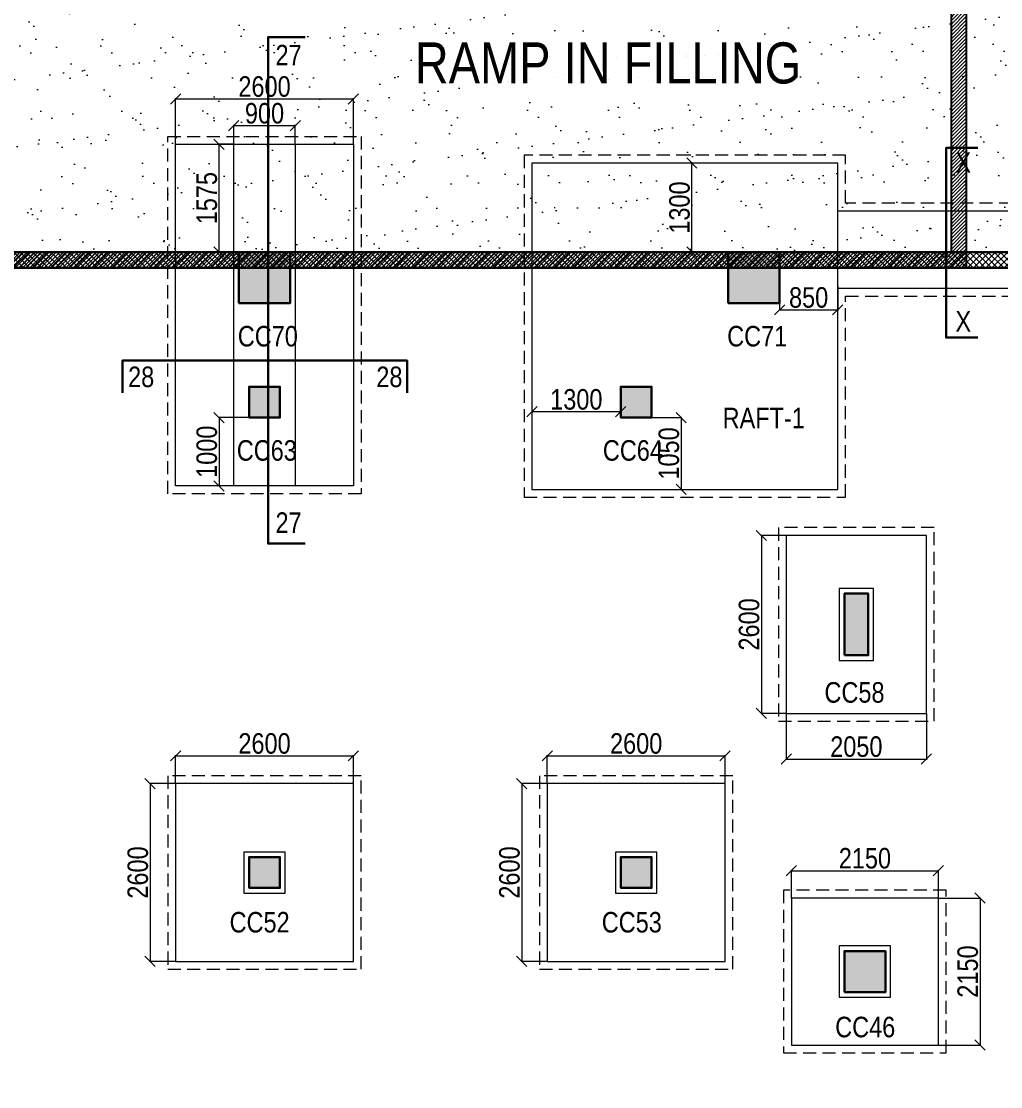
# Model space of a CAD drawing. Header units: millimetres. Extents: x 1112055 to 3390982, y -148532 to 766891.
# Drawn here: x 1960740 to 1975063, y 355322 to 370898 of the extents above; entities that cross this region are included whole.
import ezdxf

# ---------------------------------------------------------------- set-up
doc = ezdxf.new("R2010")
doc.units = ezdxf.units.MM
doc.header["$PDMODE"] = 35
doc.header["$PDSIZE"] = -25
doc.linetypes.add('Hidden', pattern=[9.525, 6.35, -3.175])
for name, color, linetype, lineweight in [('A_COL', 5, 'Continuous', 25), ('A_COL BASEMENT', 1, 'Continuous', 25), ('A_R.C.C', 5, 'Continuous', 25), ('B COL. NO.', 3, 'Continuous', 20), ('B FINAL COLUMN', 1, 'Continuous', 30), ('B FOOTING', 49, 'Continuous', 20), ('B FOOTING DIM', 234, 'Continuous', 9), ('B HATCH', 250, 'Continuous', 0), ('B P.C.C', 251, 'Continuous', 0), ('B TITLE BLOCK', 250, 'Continuous', 0), ('EXCAVATION LINE', 236, 'Continuous', 30)]:
    doc.layers.add(name, color=color, linetype=linetype, lineweight=lineweight)
for name, color, linetype, lineweight, true_color in [('A_COL HATCH', 7, 'Continuous', 0, 0xc0c0c0), ('A_R.C.C HATCH', 7, 'Continuous', 0, 0xc0c0c0), ('B Pedestal', 7, 'Continuous', 9, 0x5c8948), ('B-COL HT', 7, 'Continuous', 0, 0x4e4f45)]:
    doc.layers.add(name, color=color, linetype=linetype, lineweight=lineweight, true_color=true_color)
doc.styles.add('SWINC', font='swissc.ttf')
doc.dimstyles.new('BHOOMI', dxfattribs={"dimtxt": 230, "dimasz": 150, "dimexe": 10, "dimexo": 0, "dimgap": 25, "dimtad": 1, "dimdec": 0, "dimzin": 0, "dimdsep": 46, "dimtxsty": 'SWINC', "dimblk": 'OBLIQUE', "dimcen": 0.09, "dimclrd": 250, "dimclre": 250, "dimclrt": 256, "dimaunit": 1, "dimadec": 3, "dimazin": 0, "dimtfac": 1, "dimtdec": 0, "dimtofl": 0, "dimtmove": 1, "dimatfit": 3, "dimfxl": 100, "dimtolj": 1, "dimtzin": 0, "dimlwd": 9, "dimlwe": 5, "dimarcsym": 0})

# ---------------------------------------------------------------- blocks, each defined once
blk = doc.blocks.new('A$C4824')
at = {"layer": 'A_R.C.C HATCH'}
h = blk.add_hatch(dxfattribs=at)
h.set_pattern_fill('ANSI31', color=256, scale=300, style=0)
h.set_pattern_definition([(45, (33068.957, -102038.65), (-26.516504, 26.516504), [])])
h.paths.add_polyline_path([(37226, 109791), (32724, 109791), (32724, 109205), (0, 109205), (0, 0), (50920, 0), (50920, 39880), (63550, 39880), (63550, 113021), (37226, 112559)])
h.paths.add_polyline_path([(48260, 112523), (44975, 112465), (44975, 109245), (48260, 109244)], flags=16)
h.paths.add_polyline_path([(42405, 109791), (42405, 112420), (37456, 112333), (37456, 109791)], flags=0)
h.paths.add_polyline_path([(42635, 106355), (44065, 106355), (44065, 112449), (42635, 112424)], flags=0)
h.paths.add_polyline_path([(44745, 112461), (44282, 112453), (44282, 99895), (28740, 99895), (28740, 100125), (44065, 100125), (44065, 106125), (28740, 106125), (28740, 106355), (42405, 106355), (42405, 109561), (32954, 109561), (32954, 108975), (230, 108975), (230, 230), (50690, 230), (50690, 40110), (63320, 40110), (63320, 109014), (44745, 109015)], flags=16)
h.paths.add_polyline_path([(55920, 109244), (48490, 109244), (48490, 112527), (55920, 112657)], flags=16)
h.paths.add_polyline_path([(63320, 109244), (63320, 112787), (56145, 112661), (56145, 109244)], flags=16)
at = {"layer": 'A_R.C.C'}
blk.add_lwpolyline([(44745, 112461), (44282, 112453), (44282, 99895), (28740, 99895), (28740, 100125), (44065, 100125), (44065, 106125), (28740, 106125), (28740, 106355), (42405, 106355), (42405, 109561), (32954, 109561), (32954, 108975), (230, 108975), (230, 230), (50690, 230), (50690, 40110), (63320, 40110), (63320, 109014), (44745, 109015)], close=True, dxfattribs=at)
blk = doc.blocks.new('A$C9881')
at = {"layer": 'A_COL HATCH'}
for points in [[(21995, -8200), (21995, -8650), (21545, -8650), (21545, -8200)], [(27430, -8200), (27430, -8650), (26980, -8650), (26980, -8200)], [(21995, -15077.5), (21995, -15527.5), (21545, -15527.5), (21545, -15077.5)], [(27430, -15077.5), (27430, -15527.5), (26980, -15527.5), (26980, -15077.5)]]:
    blk.add_hatch(color=256, dxfattribs=at).paths.add_polyline_path(points)
at = {"layer": 'A_COL BASEMENT'}
for points in [[(21995, -8200), (21995, -8650), (21545, -8650), (21545, -8200)], [(27430, -8200), (27430, -8650), (26980, -8650), (26980, -8200)], [(21995, -15077.5), (21995, -15527.5), (21545, -15527.5), (21545, -15077.5)], [(27430, -15077.5), (27430, -15527.5), (26980, -15527.5), (26980, -15077.5)]]:
    blk.add_lwpolyline(points, close=True, dxfattribs=at)
blk = doc.blocks.new('A$C17056')
at = {"layer": 'A_COL HATCH'}
for points in [[(-29905, -7350), (-29905, -6600), (-29155, -6600), (-29155, -7350)], [(-22750, -7350), (-22750, -6600), (-22000, -6600), (-22000, -7350)], [(-21050, -12495), (-21050, -11595), (-20700, -11595), (-20700, -12495)], [(-21050, -17420), (-21050, -16820), (-20450, -16820), (-20450, -17420)]]:
    blk.add_hatch(color=256, dxfattribs=at).paths.add_polyline_path(points)
at = {"layer": 'A_COL'}
for points in [[(-29905, -7350), (-29905, -6600), (-29155, -6600), (-29155, -7350)], [(-22750, -7350), (-22750, -6600), (-22000, -6600), (-22000, -7350)], [(-21050, -12495), (-21050, -11595), (-20700, -11595), (-20700, -12495)], [(-21050, -17420), (-21050, -16820), (-20450, -16820), (-20450, -17420)]]:
    blk.add_lwpolyline(points, close=True, dxfattribs=at)
blk = doc.blocks.new('A$C4b8f6dbc')
at = {"layer": 'A_COL'}
for name, p in [('A$C17056', (63550, 115195)), ('A$C9881', (12250, 114825))]:
    blk.add_blockref(name, p, dxfattribs=at)
at = {"layer": 'A_R.C.C'}
blk.add_blockref('A$C4824', (0, 8470), dxfattribs=at)
blk = doc.blocks.new('_Oblique')
at = {"color": 0, "linetype": 'ByBlock', "lineweight": -2}
blk.add_line((-0.5, -0.5), (0.5, 0.5), dxfattribs=at)
blk = doc.blocks.new('*D2073')
at = {"layer": 'B FOOTING DIM', "color": 250, "lineweight": 5, "ltscale": 0.5, "transparency": 16777216}
for p, q in [((1972002, 358080), (1972002, 358490)), ((1972002, 358480), (1974152, 358480)), ((1974152, 358080), (1974152, 358490))]:
    blk.add_line(p, q, dxfattribs=at)
at = {"layer": 'Defpoints', "color": 0, "lineweight": 30, "ltscale": 0.5, "transparency": 16777216}
for p in [(1974152, 358480), (1972002, 358080), (1974152, 358080)]:
    blk.add_point(p, dxfattribs=at)
at = {"layer": 'B FOOTING DIM', "color": 250, "lineweight": 5, "ltscale": 0.5, "transparency": 16777216, "xscale": 150, "yscale": 150, "zscale": 150, "rotation": 180}
blk.add_blockref('_Oblique', (1972002, 358480), dxfattribs=at)
at = {"layer": 'B FOOTING DIM', "color": 250, "lineweight": 5, "ltscale": 0.5, "transparency": 16777216, "xscale": 150, "yscale": 150, "zscale": 150}
blk.add_blockref('_Oblique', (1974152, 358480), dxfattribs=at)
at = {"layer": 'B FOOTING DIM', "ltscale": 0.5, "transparency": 16777216, "insert": (1973077, 358660), "char_height": 300, "attachment_point": 5, "style": 'SWINC'}
blk.add_mtext('\\A1;2150', dxfattribs=at)
blk = doc.blocks.new('*D2074')
at = {"layer": 'B FOOTING DIM', "color": 250, "lineweight": 5, "ltscale": 0.5, "transparency": 16777216}
for p, q in [((1974152, 358080), (1974772, 358080)), ((1974762, 358080), (1974762, 355930)), ((1974152, 355930), (1974772, 355930))]:
    blk.add_line(p, q, dxfattribs=at)
at = {"layer": 'Defpoints', "color": 0, "lineweight": 30, "ltscale": 0.5, "transparency": 16777216}
for p in [(1974152, 358080), (1974152, 355930), (1974762, 355930)]:
    blk.add_point(p, dxfattribs=at)
at = {"layer": 'B FOOTING DIM', "color": 250, "lineweight": 5, "ltscale": 0.5, "transparency": 16777216, "xscale": 150, "yscale": 150, "zscale": 150}
for p, rotation in [((1974762, 358080), 90), ((1974762, 355930), 270)]:
    blk.add_blockref('_Oblique', p, dxfattribs=dict(at, rotation=rotation))
at = {"layer": 'B FOOTING DIM', "ltscale": 0.5, "transparency": 16777216, "insert": (1974582, 357005), "char_height": 300, "attachment_point": 5, "rotation": 90, "style": 'SWINC'}
blk.add_mtext('\\A1;2150', dxfattribs=at)
blk = doc.blocks.new('*D2077')
at = {"layer": 'B FOOTING DIM', "color": 250, "lineweight": 5, "ltscale": 0.5, "transparency": 16777216}
for p, q in [((1971927, 363380), (1971554, 363380)), ((1971564, 363380), (1971564, 360780)), ((1971927, 360780), (1971554, 360780))]:
    blk.add_line(p, q, dxfattribs=at)
at = {"layer": 'Defpoints', "color": 0, "lineweight": 30, "ltscale": 0.5, "transparency": 16777216}
for p in [(1971927, 363380), (1971564, 360780), (1971927, 360780)]:
    blk.add_point(p, dxfattribs=at)
at = {"layer": 'B FOOTING DIM', "color": 250, "lineweight": 5, "ltscale": 0.5, "transparency": 16777216, "xscale": 150, "yscale": 150, "zscale": 150}
for p, rotation in [((1971564, 363380), 90), ((1971564, 360780), 270)]:
    blk.add_blockref('_Oblique', p, dxfattribs=dict(at, rotation=rotation))
at = {"layer": 'B FOOTING DIM', "ltscale": 0.5, "transparency": 16777216, "insert": (1971384, 362080), "char_height": 300, "attachment_point": 5, "rotation": 90, "style": 'SWINC'}
blk.add_mtext('\\A1;2600', dxfattribs=at)
blk = doc.blocks.new('*D1824')
at = {"layer": 'B FOOTING DIM', "color": 250, "lineweight": 5, "ltscale": 0.5, "transparency": 16777216}
for p, q in [((1971927, 360780), (1971927, 360102)), ((1973977, 360780), (1973977, 360102)), ((1971927, 360112), (1973977, 360112))]:
    blk.add_line(p, q, dxfattribs=at)
at = {"layer": 'Defpoints', "color": 0, "lineweight": 30, "ltscale": 0.5, "transparency": 16777216}
for p in [(1971927, 360780), (1973977, 360780), (1973977, 360112)]:
    blk.add_point(p, dxfattribs=at)
at = {"layer": 'B FOOTING DIM', "color": 250, "lineweight": 5, "ltscale": 0.5, "transparency": 16777216, "xscale": 150, "yscale": 150, "zscale": 150, "rotation": 180}
blk.add_blockref('_Oblique', (1971927, 360112), dxfattribs=at)
at = {"layer": 'B FOOTING DIM', "color": 250, "lineweight": 5, "ltscale": 0.5, "transparency": 16777216, "xscale": 150, "yscale": 150, "zscale": 150}
blk.add_blockref('_Oblique', (1973977, 360112), dxfattribs=at)
at = {"layer": 'B FOOTING DIM', "ltscale": 0.5, "transparency": 16777216, "insert": (1972952, 360292), "char_height": 300, "attachment_point": 5, "style": 'SWINC'}
blk.add_mtext('\\A1;2050', dxfattribs=at)
blk = doc.blocks.new('*D1816')
at = {"layer": 'B FOOTING DIM', "color": 250, "lineweight": 5, "ltscale": 0.5, "transparency": 16777216}
for p, q in [((1963847, 369100), (1963623, 369100)), ((1963633, 367525), (1963633, 369100)), ((1963922, 367525), (1963623, 367525))]:
    blk.add_line(p, q, dxfattribs=at)
at = {"layer": 'Defpoints', "color": 0, "lineweight": 30, "ltscale": 0.5, "transparency": 16777216}
for p in [(1963633, 369100), (1963847, 369100), (1963922, 367525)]:
    blk.add_point(p, dxfattribs=at)
at = {"layer": 'B FOOTING DIM', "color": 250, "lineweight": 5, "ltscale": 0.5, "transparency": 16777216, "xscale": 150, "yscale": 150, "zscale": 150}
for p, rotation in [((1963633, 369100), 90), ((1963633, 367525), 270)]:
    blk.add_blockref('_Oblique', p, dxfattribs=dict(at, rotation=rotation))
at = {"layer": 'B FOOTING DIM', "ltscale": 0.5, "transparency": 16777216, "insert": (1963454, 368313), "char_height": 300, "attachment_point": 5, "rotation": 90, "style": 'SWINC'}
blk.add_mtext('\\A1;1575', dxfattribs=at)
blk = doc.blocks.new('*D1817')
at = {"layer": 'B FOOTING DIM', "color": 250, "lineweight": 5, "ltscale": 0.5, "transparency": 16777216}
for p, q in [((1964147, 365105), (1963623, 365105)), ((1963633, 365105), (1963633, 364105)), ((1963847, 364105), (1963623, 364105))]:
    blk.add_line(p, q, dxfattribs=at)
at = {"layer": 'Defpoints', "color": 0, "lineweight": 30, "ltscale": 0.5, "transparency": 16777216}
for p in [(1964147, 365105), (1963633, 364105), (1963847, 364105)]:
    blk.add_point(p, dxfattribs=at)
at = {"layer": 'B FOOTING DIM', "color": 250, "lineweight": 5, "ltscale": 0.5, "transparency": 16777216, "xscale": 150, "yscale": 150, "zscale": 150}
for p, rotation in [((1963633, 365105), 90), ((1963633, 364105), 270)]:
    blk.add_blockref('_Oblique', p, dxfattribs=dict(at, rotation=rotation))
at = {"layer": 'B FOOTING DIM', "ltscale": 0.5, "transparency": 16777216, "insert": (1963454, 364605), "char_height": 300, "attachment_point": 5, "rotation": 90, "style": 'SWINC'}
blk.add_mtext('\\A1;1000', dxfattribs=at)
blk = doc.blocks.new('*D2007')
at = {"layer": 'B FOOTING DIM', "color": 250, "lineweight": 5, "ltscale": 0.5, "transparency": 16777216}
for p, q in [((1963847, 369100), (1963847, 369383)), ((1963847, 369373), (1964747, 369373)), ((1964747, 369100), (1964747, 369383))]:
    blk.add_line(p, q, dxfattribs=at)
at = {"layer": 'Defpoints', "color": 0, "lineweight": 30, "ltscale": 0.5, "transparency": 16777216}
for p in [(1964747, 369373), (1963847, 369100), (1964747, 369100)]:
    blk.add_point(p, dxfattribs=at)
at = {"layer": 'B FOOTING DIM', "color": 250, "lineweight": 5, "ltscale": 0.5, "transparency": 16777216, "xscale": 150, "yscale": 150, "zscale": 150, "rotation": 180}
blk.add_blockref('_Oblique', (1963847, 369373), dxfattribs=at)
at = {"layer": 'B FOOTING DIM', "color": 250, "lineweight": 5, "ltscale": 0.5, "transparency": 16777216, "xscale": 150, "yscale": 150, "zscale": 150}
blk.add_blockref('_Oblique', (1964747, 369373), dxfattribs=at)
at = {"layer": 'B FOOTING DIM', "ltscale": 0.5, "transparency": 16777216, "insert": (1964297, 369552), "char_height": 300, "attachment_point": 5, "style": 'SWINC'}
blk.add_mtext('\\A1;900', dxfattribs=at)
blk = doc.blocks.new('*D2008')
at = {"layer": 'B FOOTING DIM', "color": 250, "lineweight": 5, "ltscale": 0.5, "transparency": 16777216}
for p, q in [((1962997, 369100), (1962997, 369774)), ((1962997, 369764), (1965597, 369764)), ((1965597, 369100), (1965597, 369774))]:
    blk.add_line(p, q, dxfattribs=at)
at = {"layer": 'Defpoints', "color": 0, "lineweight": 30, "ltscale": 0.5, "transparency": 16777216}
for p in [(1965597, 369764), (1962997, 369100), (1965597, 369100)]:
    blk.add_point(p, dxfattribs=at)
at = {"layer": 'B FOOTING DIM', "color": 250, "lineweight": 5, "ltscale": 0.5, "transparency": 16777216, "xscale": 150, "yscale": 150, "zscale": 150, "rotation": 180}
blk.add_blockref('_Oblique', (1962997, 369764), dxfattribs=at)
at = {"layer": 'B FOOTING DIM', "color": 250, "lineweight": 5, "ltscale": 0.5, "transparency": 16777216, "xscale": 150, "yscale": 150, "zscale": 150}
blk.add_blockref('_Oblique', (1965597, 369764), dxfattribs=at)
at = {"layer": 'B FOOTING DIM', "ltscale": 0.5, "transparency": 16777216, "insert": (1964297, 369943), "char_height": 300, "attachment_point": 5, "style": 'SWINC'}
blk.add_mtext('\\A1;2600', dxfattribs=at)
blk = doc.blocks.new('*D2030')
at = {"layer": 'B FOOTING DIM', "color": 250, "lineweight": 5, "ltscale": 0.5, "transparency": 16777216}
for p, q in [((1962997, 359753), (1962997, 360169)), ((1962997, 360159), (1965597, 360159)), ((1965597, 359753), (1965597, 360169))]:
    blk.add_line(p, q, dxfattribs=at)
at = {"layer": 'Defpoints', "color": 0, "lineweight": 30, "ltscale": 0.5, "transparency": 16777216}
for p in [(1965597, 360159), (1962997, 359753), (1965597, 359753)]:
    blk.add_point(p, dxfattribs=at)
at = {"layer": 'B FOOTING DIM', "color": 250, "lineweight": 5, "ltscale": 0.5, "transparency": 16777216, "xscale": 150, "yscale": 150, "zscale": 150, "rotation": 180}
blk.add_blockref('_Oblique', (1962997, 360159), dxfattribs=at)
at = {"layer": 'B FOOTING DIM', "color": 250, "lineweight": 5, "ltscale": 0.5, "transparency": 16777216, "xscale": 150, "yscale": 150, "zscale": 150}
blk.add_blockref('_Oblique', (1965597, 360159), dxfattribs=at)
at = {"layer": 'B FOOTING DIM', "ltscale": 0.5, "transparency": 16777216, "insert": (1964297, 360338), "char_height": 300, "attachment_point": 5, "style": 'SWINC'}
blk.add_mtext('\\A1;2600', dxfattribs=at)
blk = doc.blocks.new('*D2031')
at = {"layer": 'B FOOTING DIM', "color": 250, "lineweight": 5, "ltscale": 0.5, "transparency": 16777216}
for p, q in [((1962997, 359753), (1962614, 359753)), ((1962624, 359753), (1962624, 357153)), ((1962997, 357153), (1962614, 357153))]:
    blk.add_line(p, q, dxfattribs=at)
at = {"layer": 'Defpoints', "color": 0, "lineweight": 30, "ltscale": 0.5, "transparency": 16777216}
for p in [(1962997, 359753), (1962624, 357153), (1962997, 357153)]:
    blk.add_point(p, dxfattribs=at)
at = {"layer": 'B FOOTING DIM', "color": 250, "lineweight": 5, "ltscale": 0.5, "transparency": 16777216, "xscale": 150, "yscale": 150, "zscale": 150}
for p, rotation in [((1962624, 359753), 90), ((1962624, 357153), 270)]:
    blk.add_blockref('_Oblique', p, dxfattribs=dict(at, rotation=rotation))
at = {"layer": 'B FOOTING DIM', "ltscale": 0.5, "transparency": 16777216, "insert": (1962445, 358453), "char_height": 300, "attachment_point": 5, "rotation": 90, "style": 'SWINC'}
blk.add_mtext('\\A1;2600', dxfattribs=at)
blk = doc.blocks.new('*D2032')
at = {"layer": 'B FOOTING DIM', "color": 250, "lineweight": 5, "ltscale": 0.5, "transparency": 16777216}
for p, q in [((1968432, 359753), (1968432, 360169)), ((1968432, 360159), (1971032, 360159)), ((1971032, 359753), (1971032, 360169))]:
    blk.add_line(p, q, dxfattribs=at)
at = {"layer": 'Defpoints', "color": 0, "lineweight": 30, "ltscale": 0.5, "transparency": 16777216}
for p in [(1971032, 360159), (1968432, 359753), (1971032, 359753)]:
    blk.add_point(p, dxfattribs=at)
at = {"layer": 'B FOOTING DIM', "color": 250, "lineweight": 5, "ltscale": 0.5, "transparency": 16777216, "xscale": 150, "yscale": 150, "zscale": 150, "rotation": 180}
blk.add_blockref('_Oblique', (1968432, 360159), dxfattribs=at)
at = {"layer": 'B FOOTING DIM', "color": 250, "lineweight": 5, "ltscale": 0.5, "transparency": 16777216, "xscale": 150, "yscale": 150, "zscale": 150}
blk.add_blockref('_Oblique', (1971032, 360159), dxfattribs=at)
at = {"layer": 'B FOOTING DIM', "ltscale": 0.5, "transparency": 16777216, "insert": (1969732, 360338), "char_height": 300, "attachment_point": 5, "style": 'SWINC'}
blk.add_mtext('\\A1;2600', dxfattribs=at)
blk = doc.blocks.new('*D2033')
at = {"layer": 'B FOOTING DIM', "color": 250, "lineweight": 5, "ltscale": 0.5, "transparency": 16777216}
for p, q in [((1968432, 359753), (1968049, 359753)), ((1968059, 359753), (1968059, 357153)), ((1968432, 357153), (1968049, 357153))]:
    blk.add_line(p, q, dxfattribs=at)
at = {"layer": 'Defpoints', "color": 0, "lineweight": 30, "ltscale": 0.5, "transparency": 16777216}
for p in [(1968432, 359753), (1968059, 357153), (1968432, 357153)]:
    blk.add_point(p, dxfattribs=at)
at = {"layer": 'B FOOTING DIM', "color": 250, "lineweight": 5, "ltscale": 0.5, "transparency": 16777216, "xscale": 150, "yscale": 150, "zscale": 150}
for p, rotation in [((1968059, 359753), 90), ((1968059, 357153), 270)]:
    blk.add_blockref('_Oblique', p, dxfattribs=dict(at, rotation=rotation))
at = {"layer": 'B FOOTING DIM', "ltscale": 0.5, "transparency": 16777216, "insert": (1967880, 358453), "char_height": 300, "attachment_point": 5, "rotation": 90, "style": 'SWINC'}
blk.add_mtext('\\A1;2600', dxfattribs=at)
blk = doc.blocks.new('*D1835')
at = {"layer": 'B FOOTING DIM', "color": 250, "lineweight": 5, "ltscale": 0.5, "transparency": 16777216}
for p, q in [((1968207, 365314), (1968207, 365180)), ((1969507, 365330), (1969507, 365180)), ((1969507, 365190), (1968207, 365190))]:
    blk.add_line(p, q, dxfattribs=at)
at = {"layer": 'Defpoints', "color": 0, "lineweight": 30, "ltscale": 0.5, "transparency": 16777216}
for p in [(1968207, 365314), (1969507, 365330), (1968207, 365190)]:
    blk.add_point(p, dxfattribs=at)
at = {"layer": 'B FOOTING DIM', "color": 250, "lineweight": 5, "ltscale": 0.5, "transparency": 16777216, "xscale": 150, "yscale": 150, "zscale": 150, "rotation": 180}
blk.add_blockref('_Oblique', (1968207, 365190), dxfattribs=at)
at = {"layer": 'B FOOTING DIM', "color": 250, "lineweight": 5, "ltscale": 0.5, "transparency": 16777216, "xscale": 150, "yscale": 150, "zscale": 150}
blk.add_blockref('_Oblique', (1969507, 365190), dxfattribs=at)
at = {"layer": 'B FOOTING DIM', "ltscale": 0.5, "transparency": 16777216, "insert": (1968857, 365369), "char_height": 300, "attachment_point": 5, "style": 'SWINC'}
blk.add_mtext('\\A1;1300', dxfattribs=at)
blk = doc.blocks.new('*D1836')
at = {"layer": 'B FOOTING DIM', "color": 250, "lineweight": 5, "ltscale": 0.5, "transparency": 16777216}
for p, q in [((1971829, 367025), (1971829, 366670)), ((1972679, 367019), (1972679, 366670)), ((1971829, 366680), (1972679, 366680))]:
    blk.add_line(p, q, dxfattribs=at)
at = {"layer": 'Defpoints', "color": 0, "lineweight": 30, "ltscale": 0.5, "transparency": 16777216}
for p in [(1971829, 367025), (1972679, 367019), (1972679, 366680)]:
    blk.add_point(p, dxfattribs=at)
at = {"layer": 'B FOOTING DIM', "color": 250, "lineweight": 5, "ltscale": 0.5, "transparency": 16777216, "xscale": 150, "yscale": 150, "zscale": 150, "rotation": 180}
blk.add_blockref('_Oblique', (1971829, 366680), dxfattribs=at)
at = {"layer": 'B FOOTING DIM', "color": 250, "lineweight": 5, "ltscale": 0.5, "transparency": 16777216, "xscale": 150, "yscale": 150, "zscale": 150}
blk.add_blockref('_Oblique', (1972679, 366680), dxfattribs=at)
at = {"layer": 'B FOOTING DIM', "ltscale": 0.5, "transparency": 16777216, "insert": (1972254, 366859), "char_height": 300, "attachment_point": 5, "style": 'SWINC'}
blk.add_mtext('\\A1;850', dxfattribs=at)
blk = doc.blocks.new('*D1837')
at = {"layer": 'B FOOTING DIM', "color": 250, "lineweight": 5, "ltscale": 0.5, "transparency": 16777216}
for p, q in [((1969957, 365105), (1970400, 365105)), ((1970390, 365105), (1970390, 364055)), ((1969957, 364055), (1970400, 364055))]:
    blk.add_line(p, q, dxfattribs=at)
at = {"layer": 'Defpoints', "color": 0, "lineweight": 30, "ltscale": 0.5, "transparency": 16777216}
for p in [(1969957, 365105), (1969957, 364055), (1970390, 364055)]:
    blk.add_point(p, dxfattribs=at)
at = {"layer": 'B FOOTING DIM', "color": 250, "lineweight": 5, "ltscale": 0.5, "transparency": 16777216, "xscale": 150, "yscale": 150, "zscale": 150}
for p, rotation in [((1970390, 365105), 90), ((1970390, 364055), 270)]:
    blk.add_blockref('_Oblique', p, dxfattribs=dict(at, rotation=rotation))
at = {"layer": 'B FOOTING DIM', "ltscale": 0.5, "transparency": 16777216, "insert": (1970211, 364580), "char_height": 300, "attachment_point": 5, "rotation": 90, "style": 'SWINC'}
blk.add_mtext('\\A1;1050', dxfattribs=at)
blk = doc.blocks.new('*D1838')
at = {"layer": 'B FOOTING DIM', "color": 250, "lineweight": 5, "ltscale": 0.5, "transparency": 16777216}
for p, q in [((1971079, 368825), (1970536, 368825)), ((1970546, 367525), (1970546, 368825)), ((1971079, 367525), (1970536, 367525))]:
    blk.add_line(p, q, dxfattribs=at)
at = {"layer": 'Defpoints', "color": 0, "lineweight": 30, "ltscale": 0.5, "transparency": 16777216}
for p in [(1970546, 368825), (1971079, 368825), (1971079, 367525)]:
    blk.add_point(p, dxfattribs=at)
at = {"layer": 'B FOOTING DIM', "color": 250, "lineweight": 5, "ltscale": 0.5, "transparency": 16777216, "xscale": 150, "yscale": 150, "zscale": 150}
for p, rotation in [((1970546, 368825), 90), ((1970546, 367525), 270)]:
    blk.add_blockref('_Oblique', p, dxfattribs=dict(at, rotation=rotation))
at = {"layer": 'B FOOTING DIM', "ltscale": 0.5, "transparency": 16777216, "insert": (1970367, 368175), "char_height": 300, "attachment_point": 5, "rotation": 90, "style": 'SWINC'}
blk.add_mtext('\\A1;1300', dxfattribs=at)

msp = doc.modelspace()

# ---------------------------------------------------------------- hatches: boundary and pattern name
at = {"layer": 'B HATCH'}
h = msp.add_hatch(dxfattribs=at)
h.set_pattern_fill('ANSI37', color=250, scale=20, style=0)
h.set_pattern_definition([(45, (108475.24, -141945.74), (-44.9012806, 44.9012806), []), (135, (108475.24, -141945.74), (-44.9012806, -44.9012806), [])])
h.paths.add_polyline_path([(1959001.9, 367295.1), (1971078.6, 367295.1), (1971078.6, 367525.1), (1959001.9, 367525.1)])
h = msp.add_hatch(dxfattribs=at)
h.set_pattern_fill('ANSI37', color=250, scale=20, style=0)
h.set_pattern_definition([(45, (121226.91, -148175.74), (-44.9012806, 44.9012806), []), (135, (121226.91, -148175.74), (-44.9012806, -44.9012806), [])])
h.paths.add_polyline_path([(1971078.6, 367295.1), (1978910.2, 367295.1), (1978910.2, 367525.1), (1971078.6, 367525.1)])
at = {"layer": 'B-COL HT', "lineweight": 0}
h = msp.add_hatch(color=250, dxfattribs=at)
h.dxf.hatch_style = 1
h.paths.add_polyline_path([(1963921.9, 366775.1), (1964671.9, 366775.1), (1964671.9, 367525.1), (1963921.9, 367525.1)])
h = msp.add_hatch(color=250, dxfattribs=at)
h.dxf.hatch_style = 1
h.paths.add_polyline_path([(1971078.6, 366775.1), (1971828.6, 366775.1), (1971828.6, 367525.1), (1971078.6, 367525.1)])
h = msp.add_hatch(color=250, dxfattribs=at)
h.dxf.hatch_style = 1
h.paths.add_polyline_path([(1964071.9, 365105.1), (1964521.9, 365105.1), (1964521.9, 365555.1), (1964071.9, 365555.1)])
h = msp.add_hatch(color=250, dxfattribs=at)
h.dxf.hatch_style = 1
h.paths.add_polyline_path([(1964071.9, 365105.1), (1964521.9, 365105.1), (1964521.9, 365555.1), (1964071.9, 365555.1)])
h = msp.add_hatch(color=250, dxfattribs=at)
h.dxf.hatch_style = 1
h.paths.add_polyline_path([(1969506.9, 365105.1), (1969956.9, 365105.1), (1969956.9, 365555.1), (1969506.9, 365555.1)])
h = msp.add_hatch(color=250, dxfattribs=at)
h.dxf.hatch_style = 1
h.paths.add_polyline_path([(1969506.9, 365105.1), (1969956.9, 365105.1), (1969956.9, 365555.1), (1969506.9, 365555.1)])
h = msp.add_hatch(color=250, dxfattribs=at)
h.dxf.hatch_style = 1
h.paths.add_polyline_path([(1972776.9, 361630.1), (1973126.9, 361630.1), (1973126.9, 362530.1), (1972776.9, 362530.1)])
h = msp.add_hatch(color=250, dxfattribs=at)
h.dxf.hatch_style = 1
h.paths.add_polyline_path([(1964071.9, 358227.6), (1964521.9, 358227.6), (1964521.9, 358677.6), (1964071.9, 358677.6)])
h = msp.add_hatch(color=250, dxfattribs=at)
h.dxf.hatch_style = 1
h.paths.add_polyline_path([(1964071.9, 358227.6), (1964521.9, 358227.6), (1964521.9, 358677.6), (1964071.9, 358677.6)])
h = msp.add_hatch(color=250, dxfattribs=at)
h.dxf.hatch_style = 1
h.paths.add_polyline_path([(1969506.9, 358227.6), (1969956.9, 358227.6), (1969956.9, 358677.6), (1969506.9, 358677.6)])
h = msp.add_hatch(color=250, dxfattribs=at)
h.dxf.hatch_style = 1
h.paths.add_polyline_path([(1969506.9, 358227.6), (1969956.9, 358227.6), (1969956.9, 358677.6), (1969506.9, 358677.6)])
h = msp.add_hatch(color=250, dxfattribs=at)
h.dxf.hatch_style = 1
h.paths.add_polyline_path([(1972776.9, 356705.1), (1973376.9, 356705.1), (1973376.9, 357305.1), (1972776.9, 357305.1)])
at = {"layer": 'EXCAVATION LINE', "lineweight": 0}
h = msp.add_hatch(dxfattribs=at)
h.set_pattern_fill('AR-SAND', color=250, scale=15)
h.set_pattern_definition([(37.5, (-152133.7, -831.8), (-24.00047, 734.11986), [0, -579.12, 0, -647.7, 0, -619.125]), (7.5, (-152133.7, -831.8), (674.28492, 1075.23765), [0, -312.42, 0, -521.97, 0, -200.025]), (327.5, (-152602.36, -831.8), (1186.48856, 2.15578), [0, -190.5, 0, -685.8, 0, -895.35]), (317.5, (-152602.4, -831.8), (1145.3347, 334.394), [0, -95.25, 0, -449.58, 0, -514.35])])
h.paths.add_polyline_path([(1959001.9, 373525.1), (1978680.2, 373525.1), (1978680.2, 367525.1), (1959001.9, 367525.1)])

# ---------------------------------------------------------------- linework, layer by layer
at = {"color": 6, "lineweight": 30}
for points in [[(1964889.6, 370668.2), (1964349.6, 370668.2), (1964349.6, 363263.2), (1964889.6, 363263.2)], [(1974730.1, 369046.5), (1974264.5, 369046.5), (1974264.5, 366273.2), (1974730.1, 366273.2)], [(1962219.6, 365468.2), (1962219.6, 365938.2), (1966380.7, 365938.2), (1966380.7, 365468.2)]]:
    msp.add_lwpolyline(points, dxfattribs=at)
at = {"layer": 'B FINAL COLUMN', "color": 4, "lineweight": 30}
msp.add_lwpolyline([(1959001.9, 367295.1), (1971078.6, 367295.1), (1971078.6, 367525.1), (1959001.9, 367525.1)], close=True, dxfattribs=at)
at = {"layer": 'B FINAL COLUMN'}
for points in [[(1963921.9, 366775.1), (1964671.9, 366775.1), (1964671.9, 367525.1), (1963921.9, 367525.1)], [(1971078.6, 366775.1), (1971828.6, 366775.1), (1971828.6, 367525.1), (1971078.6, 367525.1)], [(1972776.9, 361630.1), (1973126.9, 361630.1), (1973126.9, 362530.1), (1972776.9, 362530.1)], [(1972776.9, 356705.1), (1973376.9, 356705.1), (1973376.9, 357305.1), (1972776.9, 357305.1)]]:
    msp.add_lwpolyline(points, close=True, dxfattribs=at)
at = {"layer": 'B FINAL COLUMN', "color": 1, "lineweight": 30}
msp.add_lwpolyline([(1971078.6, 367295.1), (1978910.2, 367295.1), (1978910.2, 367525.1), (1971078.6, 367525.1)], close=True, dxfattribs=at)
at = {"layer": 'B FINAL COLUMN', "color": 4}
for points in [[(1964071.9, 365105.1), (1964521.9, 365105.1), (1964521.9, 365555.1), (1964071.9, 365555.1)], [(1969506.9, 365105.1), (1969956.9, 365105.1), (1969956.9, 365555.1), (1969506.9, 365555.1)], [(1964071.9, 358227.6), (1964521.9, 358227.6), (1964521.9, 358677.6), (1964071.9, 358677.6)], [(1969506.9, 358227.6), (1969956.9, 358227.6), (1969956.9, 358677.6), (1969506.9, 358677.6)]]:
    msp.add_lwpolyline(points, close=True, dxfattribs=at)
at = {"layer": 'B FINAL COLUMN', "color": 1}
for points in [[(1964071.9, 365105.1), (1964521.9, 365105.1), (1964521.9, 365555.1), (1964071.9, 365555.1)], [(1969506.9, 365105.1), (1969956.9, 365105.1), (1969956.9, 365555.1), (1969506.9, 365555.1)], [(1964071.9, 358227.6), (1964521.9, 358227.6), (1964521.9, 358677.6), (1964071.9, 358677.6)], [(1969506.9, 358227.6), (1969956.9, 358227.6), (1969956.9, 358677.6), (1969506.9, 358677.6)]]:
    msp.add_lwpolyline(points, close=True, dxfattribs=at)
at = {"layer": 'B FOOTING'}
for p, q in [((1972678.7, 368125.1), (1977060.2, 368125.1)), ((1972678.7, 366995.1), (1977060.2, 366995.1))]:
    msp.add_line(p, q, dxfattribs=at)
for points in [[(1962996.9, 369100.1), (1965596.9, 369100.1), (1965596.9, 364105.1), (1962996.9, 364105.1)], [(1968207.1, 364055), (1972678.7, 364055), (1972678.7, 368825.3), (1968207.1, 368825.3)], [(1971926.9, 360780.1), (1973976.9, 360780.1), (1973976.9, 363380.1), (1971926.9, 363380.1)], [(1962996.9, 357152.6), (1965596.9, 357152.6), (1965596.9, 359752.6), (1962996.9, 359752.6)], [(1968431.9, 357152.6), (1971031.9, 357152.6), (1971031.9, 359752.6), (1968431.9, 359752.6)], [(1972001.9, 355930.1), (1974151.9, 355930.1), (1974151.9, 358080.1), (1972001.9, 358080.1)]]:
    msp.add_lwpolyline(points, close=True, dxfattribs=at)
at = {"layer": 'B P.C.C', "color": 250, "linetype": 'Hidden', "lineweight": 0, "ltscale": 30}
for points in [[(1977965.9, 368740.1), (1976945.2, 368740.1), (1976945.2, 368240.1), (1972793.7, 368240.1), (1972793.7, 368940.3), (1968092.1, 368940.3), (1968092.1, 363940), (1972793.7, 363940), (1972793.7, 366880.1), (1976945.2, 366880.1), (1976945.2, 365560.1), (1980125.2, 365560.1), (1980125.2, 368740.1), (1979325.2, 368740.1), (1979325.2, 372285.1), (1980525.2, 372285.1), (1980525.2, 375215.1), (1961806.9, 375215.1), (1961806.9, 372285.1), (1977965.9, 372285.1)], [(1962881.9, 369215.1), (1965711.9, 369215.1), (1965711.9, 363990.1), (1962881.9, 363990.1)], [(1971811.9, 360665.1), (1974091.9, 360665.1), (1974091.9, 363495.1), (1971811.9, 363495.1)], [(1962881.9, 357037.6), (1965711.9, 357037.6), (1965711.9, 359867.6), (1962881.9, 359867.6)], [(1968316.9, 357037.6), (1971146.9, 357037.6), (1971146.9, 359867.6), (1968316.9, 359867.6)], [(1971886.9, 355815.1), (1974266.9, 355815.1), (1974266.9, 358195.1), (1971886.9, 358195.1)]]:
    msp.add_lwpolyline(points, close=True, dxfattribs=at)
at = {"layer": 'B Pedestal', "color": 87, "lineweight": 9}
for points in [[(1963846.9, 369100.1), (1964746.9, 369100.1), (1964746.9, 364105.1), (1963846.9, 364105.1)], [(1972701.9, 361555.1), (1973201.9, 361555.1), (1973201.9, 362605.1), (1972701.9, 362605.1)], [(1963996.9, 358152.6), (1964596.9, 358152.6), (1964596.9, 358752.6), (1963996.9, 358752.6)], [(1969431.9, 358152.6), (1970031.9, 358152.6), (1970031.9, 358752.6), (1969431.9, 358752.6)], [(1972701.9, 356630.1), (1973451.9, 356630.1), (1973451.9, 357380.1), (1972701.9, 357380.1)]]:
    msp.add_lwpolyline(points, close=True, dxfattribs=at)

# ---------------------------------------------------------------- block references
at = {"layer": 'B FOOTING'}
msp.add_blockref('A$C4b8f6dbc', (1930276.9, 258930.1), dxfattribs=at)

# ---------------------------------------------------------------- texts
at = {"color": 6, "lineweight": 30, "style": 'SWINC'}
for s, p in [('27', (1964458, 370253.7)), ('X', (1974401.2, 368683.7)), ('X', (1974401.2, 366361.4)), ('28', (1962302, 365550.3)), ('28', (1965932, 365550.3)), ('RAFT-1', (1970996.3, 364948.2)), ('27', (1964458, 363418.7))]:
    msp.add_text(s, height=300, dxfattribs=at).set_placement(p)
at = {"layer": 'B COL. NO.', "style": 'SWINC'}
for s, p in [('CC70', (1963906.3, 366144.1)), ('CC71', (1971063, 366144.1)), ('CC63', (1963891.5, 364474.1)), ('CC64', (1969245, 364474.1)), ('CC58', (1972485.7, 360936.2)), ('CC52', (1963786.3, 357576.1)), ('CC53', (1969229, 357576.1)), ('CC46', (1972642.7, 356044.1))]:
    msp.add_text(s, height=300, dxfattribs=at).set_placement(p)
at = {"layer": 'B TITLE BLOCK', "color": 251, "insert": (2074058.6, 356444.4), "char_height": 102.949, "attachment_point": 2, "style": 'SWINC'}
msp.add_mtext_dynamic_manual_height_columns('\\pxsm1,qj;{\\fBankGothic Lt BT|b0|i0|c0|p34;BHOOMI\\P\\ps*,q*;\\fGost|b0|i0|c0|p2;\\H0.8x;- CONSULTANTS -\\C1; }', width=269189.959, gutter_width=0, heights=[37864.6], dxfattribs=at)
at = {"layer": 'EXCAVATION LINE', "color": 75, "style": 'SWINC'}
msp.add_text('RAMP IN FILLING', height=600, dxfattribs=at).set_placement((1966494.4, 369989.6))

# ---------------------------------------------------------------- dimensions: what is measured, and where the dimension line sits
at = {"layer": 'B FOOTING DIM', "color": 250, "ltscale": 0.5}
for base, p1, p2, picture, middle in [((1965596.9, 369763.8), (1962996.9, 369100.1), (1965596.9, 369100.1), '*D2008', (1964296.9, 369943)), ((1964746.9, 369372.9), (1963846.9, 369100.1), (1964746.9, 369100.1), '*D2007', (1964296.9, 369551.9)), ((1972678.7, 366680), (1971828.6, 367025.1), (1972678.7, 367019.2), '*D1836', (1972253.7, 366859)), ((1968207.1, 365189.8), (1969506.9, 365330.1), (1968207.1, 365313.7), '*D1835', (1968857, 365368.8)), ((1973976.9, 360112.5), (1971926.9, 360780.1), (1973976.9, 360780.1), '*D1824', (1972951.9, 360291.7)), ((1974151.9, 358480.5), (1972001.9, 358080.1), (1974151.9, 358080.1), '*D2073', (1973076.9, 358659.7))]:
    dim = msp.add_linear_dim(base=base, p1=p1, p2=p2, dimstyle='BHOOMI', override={"dimtxt": 300, "dimlwd": 5}, dxfattribs=at)
    dim.commit()
    dim.dimension.update_dxf_attribs({"geometry": picture, "text_midpoint": middle})
for base, p1, p2, angle, picture, middle in [((1963633.2, 369100.1), (1963921.9, 367525.1), (1963846.9, 369100.1), 90, '*D1816', (1963454.2, 368312.6)), ((1970545.6, 368825.3), (1971078.6, 367525.1), (1971078.6, 368825.3), 270, '*D1838', (1970366.6, 368175.2)), ((1963633.2, 364105.1), (1964146.9, 365105.1), (1963846.9, 364105.1), 90, '*D1817', (1963454.2, 364605.1)), ((1970390.1, 364055), (1969956.9, 365105.1), (1969956.9, 364055), 270, '*D1837', (1970211.1, 364580.1)), ((1971563.6, 360780.1), (1971926.9, 363380.1), (1971926.9, 360780.1), 90, '*D2077', (1971384.4, 362080.1)), ((1974761.6, 355930.1), (1974151.9, 358080.1), (1974151.9, 355930.1), 90, '*D2074', (1974582.4, 357005.1))]:
    dim = msp.add_linear_dim(base=base, p1=p1, p2=p2, angle=angle, dimstyle='BHOOMI', override={"dimtxt": 300, "dimlwd": 5}, dxfattribs=at)
    dim.commit()
    dim.dimension.update_dxf_attribs({"geometry": picture, "text_midpoint": middle})
for p1, p2, distance, picture, middle in [((1962996.9, 359752.6), (1965596.9, 359752.6), 406.3, '*D2030', (1964296.9, 360338.1)), ((1968431.9, 359752.6), (1971031.9, 359752.6), 406.3, '*D2032', (1969731.9, 360338.1)), ((1962996.9, 359752.6), (1962996.9, 357152.6), -372.9, '*D2031', (1962444.8, 358452.6)), ((1968431.9, 359752.6), (1968431.9, 357152.6), -372.9, '*D2033', (1967879.8, 358452.6))]:
    dim = msp.add_aligned_dim(p1=p1, p2=p2, distance=distance, dimstyle='BHOOMI', override={"dimtxt": 300, "dimlwd": 5}, dxfattribs=at)
    dim.commit()
    dim.dimension.update_dxf_attribs({"geometry": picture, "text_midpoint": middle})

doc.saveas('drawing.dxf')
